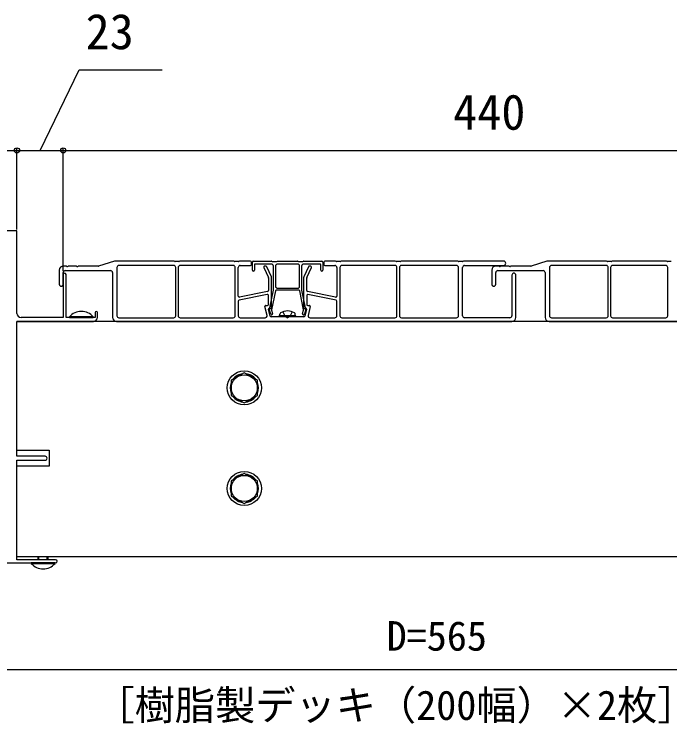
# Model space of a CAD drawing. Units: millimetres, scale not verified. Extents: x -1050 to 1050, y -1565 to 1555.
# Drawn here: x -56.4 to 269.5, y 745.3 to 1098 of the extents above; entities that cross this region are included whole.
import ezdxf
from ezdxf.enums import TextEntityAlignment as Align

# ---------------------------------------------------------------- set-up
doc = ezdxf.new("R2010")
doc.units = ezdxf.units.MM
doc.header["$LTSCALE"] = 8
for name, color, linetype in [('0-2_YKK_11', 7, 'Continuous'), ('0-3_YKK_12', 2, 'Continuous'), ('0-4_YKK_13', 4, 'Continuous'), ('0-5_YKK_D', 6, 'Continuous')]:
    doc.layers.add(name, color=color, linetype=linetype)
doc.styles.add('ＭＳ ゴシック', font='')
doc.styles.get('ＭＳ ゴシック').set_extended_font_data('MS Gothic')

msp = doc.modelspace()

# ---------------------------------------------------------------- linework, layer by layer
at = {"layer": '0-2_YKK_11'}
msp.add_line((-15, 947.301), (-15, 949.701), dxfattribs=at)
for points in [[(-55, 949.301), (-55, 990.301), (-76.542, 990.301), (-76.725, 990.181), (-77.275, 990.181), (-77.458, 990.301), (-97.542, 990.301), (-97.725, 990.181), (-98.275, 990.181), (-98.458, 990.301), (-106.542, 990.301), (-106.725, 990.181), (-107.275, 990.181), (-107.458, 990.301), (-115, 990.301), (-115, 987.301), (-114.7, 987.001)], [(-32, 968.601), (-32, 947.301), (-53, 947.301)], [(-16.2, 949.701), (-16.2, 947.301), (-22.542, 947.301), (-22.725, 947.181), (-23.275, 947.181), (-23.458, 947.301), (-30.6, 947.301), (-30.6, 968.601)], [(-41, 878.301), (-55, 878.301), (-55, 923.843), (-55.12, 924.027), (-55.12, 924.576), (-55, 924.76), (-55, 945.301), (-17, 945.301)], [(-35.8, 826.901), (-55, 826.901), (-55, 860.843), (-55.12, 861.027), (-55.12, 861.576), (-55, 861.76), (-55, 876.301), (-41, 876.301)], [(-95.5, 827.301), (-101.1, 827.301), (-101.1, 831.001), (-97.6, 831.001), (-94.3, 833.501), (-94.3, 836.801), (-77.2, 836.801), (-77.2, 833.501), (-80.525, 831.601), (-82.2, 831.601), (-82.2, 830.701), (-80.7, 830.701), (-80.7, 827.301), (-85.5, 827.301), (-85.5, 825.301), (-59.458, 825.301), (-59.275, 825.421), (-58.725, 825.421), (-58.542, 825.301), (-42.458, 825.301), (-42.275, 825.421), (-41.725, 825.421), (-41.542, 825.301), (-35.8, 825.301)]]:
    msp.add_lwpolyline(points, dxfattribs=at)
for centre, radius, start, end in [((-31.3, 968.601), 0.7, 90.00001, 179.99999), ((-31.3, 968.601), 0.7, 0.00001, 89.99999), ((-53, 949.301), 2, 180.00001, 269.99999), ((-15.6, 949.701), 0.6, 90.00001, 179.99999), ((-15.6, 949.701), 0.6, 0.00001, 89.99999), ((-17, 947.301), 2, 270.00001, 359.99999), ((-41, 877.301), 1, 0.00001, 89.99999), ((-41, 877.301), 1, 270.00001, 359.99999), ((-35.8, 826.101), 0.8, 0.00001, 89.99999), ((-35.8, 826.101), 0.8, 270.00001, 359.99999)]:
    msp.add_arc(centre, radius, start, end, dxfattribs=at)
at = {"layer": '0-3_YKK_12'}
for p, q in [((410, 945.301), (-55, 945.301)), ((-55, 881.301), (-55, 945.301)), ((-55, 828.301), (-55, 873.301)), ((410, 828.301), (-55, 828.301))]:
    msp.add_line(p, q, dxfattribs=at)
msp.add_lwpolyline([(-55, 881.301), (-39, 881.301), (-39, 873.301), (-55, 873.301)], dxfattribs=at)
at = {"layer": '0-4_YKK_13'}
for p, q in [((-6.573, 975.279), (-14.427, 972.824)), ((22.927, 975.301), (-6.424, 975.301)), ((23.43, 975.173), (23.07, 975.28)), ((25.427, 975.151), (23.573, 975.151)), ((25.93, 975.28), (25.57, 975.173)), ((52.677, 975.301), (26.073, 975.301)), ((53.18, 975.173), (52.82, 975.28)), ((55.177, 975.151), (53.323, 975.151)), ((55.68, 975.28), (55.32, 975.173)), ((61, 975.301), (55.823, 975.301)), ((61.5, 973.601), (61.5, 974.801)), ((62, 970.801), (62, 974.801)), ((62.5, 975.301), (71.427, 975.301)), ((63, 973.501), (63, 970.801)), ((71.5, 973.801), (63.3, 973.801)), ((71.57, 975.28), (71.93, 975.173)), ((72.073, 975.151), (73.927, 975.151)), ((74.07, 975.173), (74.43, 975.28)), ((74.573, 975.301), (84.427, 975.301)), ((84.57, 975.28), (84.93, 975.173)), ((85.073, 975.151), (86.927, 975.151)), ((87.07, 975.173), (87.43, 975.28)), ((95.7, 973.801), (87.5, 973.801)), ((87.573, 975.301), (96.5, 975.301)), ((96, 970.801), (96, 973.501)), ((97, 974.801), (97, 970.801)), ((97.5, 974.801), (97.5, 973.601)), ((103.177, 975.301), (98, 975.301)), ((103.68, 975.173), (103.32, 975.28)), ((105.677, 975.151), (103.823, 975.151)), ((106.18, 975.28), (105.82, 975.173)), ((132.927, 975.301), (106.323, 975.301)), ((133.43, 975.173), (133.07, 975.28)), ((135.427, 975.151), (133.573, 975.151)), ((135.93, 975.28), (135.57, 975.173)), ((163.927, 975.301), (136.073, 975.301)), ((164.43, 975.173), (164.07, 975.28)), ((166.427, 975.151), (164.573, 975.151)), ((166.93, 975.28), (166.57, 975.173)), ((186.9, 975.301), (167.073, 975.301)), ((208.427, 975.279), (200.573, 972.824)), ((237.927, 975.301), (208.576, 975.301)), ((238.43, 975.173), (238.07, 975.28)), ((240.427, 975.151), (238.573, 975.151)), ((240.93, 975.28), (240.57, 975.173)), ((267.677, 975.301), (241.073, 975.301)), ((268.18, 975.173), (267.82, 975.28)), ((270.177, 975.151), (268.323, 975.151)), ((-34, 970.801), (-34, 963.801)), ((-30.52, 972.801), (-32, 972.801)), ((-31, 970.601), (-8.5, 970.601)), ((-25.52, 972.801), (-29.48, 972.801)), ((-14.576, 972.801), (-24.48, 972.801)), ((-5.3, 972.101), (-5.3, 948.101)), ((22.9, 973.101), (-4.3, 973.101)), ((23.9, 948.101), (23.9, 972.101)), ((25.1, 972.101), (25.1, 948.101)), ((52.5, 973.101), (26.1, 973.101)), ((53.5, 948.101), (53.5, 972.101)), ((55, 957.911), (55, 972.101)), ((56, 973.101), (61, 973.101)), ((67.674, 972.095), (69.955, 967.075)), ((68.678, 972.801), (68.129, 972.801)), ((71.455, 967.4), (69.133, 972.508)), ((72.5, 960.831), (72.5, 972.801)), ((73.5, 972.801), (73.5, 962.801)), ((85.5, 962.801), (85.5, 972.801)), ((86.5, 972.801), (86.5, 960.831)), ((89.867, 972.508), (87.545, 967.389)), ((89.045, 967.065), (91.327, 972.095)), ((90.871, 972.801), (90.322, 972.801)), ((98, 973.101), (103, 973.101)), ((104, 972.101), (104, 957.911)), ((105.5, 972.101), (105.5, 948.101)), ((132.9, 973.101), (106.5, 973.101)), ((133.9, 948.101), (133.9, 972.101)), ((135.1, 972.101), (135.1, 948.101)), ((163.5, 973.101), (136.1, 973.101)), ((164.5, 948.101), (164.5, 972.101)), ((166.5, 948.101), (166.5, 972.101)), ((167.5, 973.101), (186.9, 973.101)), ((181, 970.801), (181, 963.801)), ((184.48, 972.801), (183, 972.801)), ((184, 970.601), (206.5, 970.601)), ((189.48, 972.801), (185.52, 972.801)), ((200.424, 972.801), (190.52, 972.801)), ((209.7, 972.101), (209.7, 948.101)), ((237.9, 973.101), (210.7, 973.101)), ((238.9, 948.101), (238.9, 972.101)), ((240.1, 972.101), (240.1, 948.101)), ((267.5, 973.101), (241.1, 973.101)), ((268.5, 948.101), (268.5, 972.101)), ((-32, 963.801), (-32, 969.601)), ((-7.5, 969.601), (-7.5, 947.301)), ((70, 966.868), (70, 960.711)), ((71.5, 952.101), (71.5, 967.193)), ((87.5, 967.183), (87.5, 952.101)), ((89, 960.711), (89, 966.858)), ((183, 963.801), (183, 969.601)), ((191, 968.301), (191, 948.101)), ((193, 947.301), (193, 968.301)), ((207.5, 969.601), (207.5, 947.301)), ((69.598, 960.221), (55.598, 957.421)), ((70.737, 951.985), (72.494, 960.772)), ((73.472, 960.56), (71.579, 951.1)), ((85.234, 960.801), (73.766, 960.801)), ((74.5, 961.801), (84.5, 961.801)), ((87.421, 951.1), (85.528, 960.56)), ((86.506, 960.772), (88.263, 951.985)), ((103.402, 957.421), (89.402, 960.221)), ((69.402, 958.652), (55.402, 955.852)), ((70, 953.801), (70, 958.162)), ((89, 958.162), (89, 953.801)), ((103.598, 955.852), (89.598, 958.652)), ((55, 955.362), (55, 948.101)), ((69.284, 948.333), (68.248, 952.686)), ((68.734, 953.301), (69.5, 953.301)), ((89.5, 953.301), (90.266, 953.301)), ((90.752, 952.686), (89.716, 948.333)), ((104, 948.101), (104, 955.362)), ((70.909, 947.986), (70.088, 951.432)), ((70.38, 951.801), (71.2, 951.801)), ((71.12, 948.963), (70.414, 951.412)), ((71.585, 950.958), (72.08, 949.24)), ((75.5, 948.101), (75.641, 948.904)), ((83.5, 948.101), (83.359, 948.904)), ((86.92, 949.24), (87.415, 950.958)), ((87.8, 951.801), (88.62, 951.801)), ((88.586, 951.412), (87.88, 948.963)), ((88.912, 951.432), (88.091, 947.986)), ((-28.9, 947.549), (-28.9, 947.301)), ((-17.1, 947.549), (-28.9, 947.549)), ((-28.9, 947.301), (-17.1, 947.301)), ((-17.1, 947.549), (-17.1, 947.301)), ((-5.5, 945.301), (191, 945.301)), ((-4.3, 947.101), (22.9, 947.101)), ((26.1, 947.101), (52.5, 947.101)), ((56, 947.101), (68.311, 947.101)), ((78.98, 947.601), (71.395, 947.601)), ((83.5, 948.101), (75.5, 948.101)), ((75.5, 948.101), (75.588, 947.601)), ((83.412, 947.601), (75.588, 947.601)), ((87.605, 947.601), (80.02, 947.601)), ((83.5, 948.101), (83.412, 947.601)), ((90.689, 947.101), (103, 947.101)), ((106.5, 947.101), (132.9, 947.101)), ((136.1, 947.101), (163.5, 947.101)), ((190, 947.101), (167.5, 947.101)), ((209.5, 945.301), (406, 945.301)), ((210.7, 947.101), (237.9, 947.101)), ((241.1, 947.101), (267.5, 947.101)), ((-36.1, 825.301), (-47.9, 825.301)), ((-47.9, 825.054), (-47.9, 825.301)), ((-44.5, 826.901), (-44.5, 828.303)), ((-44.067, 826.901), (-44.067, 828.303)), ((-39.933, 826.901), (-39.933, 828.303)), ((-39.5, 826.901), (-39.5, 828.303)), ((-36.1, 825.054), (-36.1, 825.301)), ((-47.9, 825.054), (-36.1, 825.054))]:
    msp.add_line(p, q, dxfattribs=at)
for points in [[(84.5, 973.801), (79.5, 973.801), (74.5, 973.801)], [(77.2, 950.081), (78.355, 947.764), (79.5, 947.156)], [(81.8, 950.081), (80.645, 947.764), (79.5, 947.156)]]:
    msp.add_lwpolyline(points, dxfattribs=at)
for points in [[(58, 919.807), (51.5, 916.054), (51.5, 908.549), (58, 904.796), (64.5, 908.549), (64.5, 916.054)], [(58, 869.807), (51.5, 866.054), (51.5, 858.549), (58, 854.796), (64.5, 858.549), (64.5, 866.054)]]:
    msp.add_lwpolyline(points, close=True, dxfattribs=at)
for centre, radius in [((58, 912.301), 8.5), ((58, 912.301), 6.5), ((58, 862.301), 8.5), ((58, 862.301), 6.5)]:
    msp.add_circle(centre, radius, dxfattribs=at)
for centre, radius, start, end in [((-6.424, 974.801), 0.5, 90, 107.35402), ((22.927, 974.801), 0.5, 73.30076, 90), ((23.573, 975.651), 0.5, 253.30076, 270), ((25.427, 975.651), 0.5, 270, 286.69924), ((26.073, 974.801), 0.5, 90, 106.69924), ((52.677, 974.801), 0.5, 73.30076, 90), ((53.323, 975.651), 0.5, 253.30076, 270), ((55.177, 975.651), 0.5, 270, 286.69924), ((55.823, 974.801), 0.5, 90, 106.69924), ((61, 974.801), 0.5, 0, 90), ((61, 973.601), 0.5, 270, 0), ((62.5, 974.801), 0.5, 90, 180), ((63.3, 973.501), 0.3, 90, 180), ((71.427, 974.801), 0.5, 73.30076, 90), ((71.5, 972.801), 1, 0, 90), ((72.073, 975.651), 0.5, 253.30076, 270), ((74.5, 972.801), 1, 90, 180), ((73.927, 975.651), 0.5, 270, 286.69924), ((74.573, 974.801), 0.5, 90, 106.69924), ((84.427, 974.801), 0.5, 73.30076, 90), ((84.5, 972.801), 1, 0, 90), ((85.073, 975.651), 0.5, 253.30076, 270), ((87.5, 972.801), 1, 90, 180), ((86.927, 975.651), 0.5, 270, 286.69924), ((87.573, 974.801), 0.5, 90, 106.69924), ((95.7, 973.501), 0.3, 0, 90), ((96.5, 974.801), 0.5, 0, 90), ((98, 974.801), 0.5, 90, 180), ((98, 973.601), 0.5, 180, 270), ((103.177, 974.801), 0.5, 73.30076, 90), ((103.823, 975.651), 0.5, 253.30076, 270), ((105.677, 975.651), 0.5, 270, 286.69924), ((106.323, 974.801), 0.5, 90, 106.69924), ((132.927, 974.801), 0.5, 73.30076, 90), ((133.573, 975.651), 0.5, 253.30076, 270), ((135.427, 975.651), 0.5, 270, 286.69924), ((136.073, 974.801), 0.5, 90, 106.69924), ((163.927, 974.801), 0.5, 73.30076, 90), ((164.573, 975.651), 0.5, 253.30076, 270), ((166.427, 975.651), 0.5, 270, 286.69924), ((167.073, 974.801), 0.5, 90, 106.69924), ((186.9, 974.201), 1.1, 270, 90), ((208.576, 974.801), 0.5, 90, 107.35402), ((237.927, 974.801), 0.5, 73.30076, 90), ((238.573, 975.651), 0.5, 253.30076, 270), ((240.427, 975.651), 0.5, 270, 286.69924), ((241.073, 974.801), 0.5, 90, 106.69924), ((267.677, 974.801), 0.5, 73.30076, 90), ((268.323, 975.651), 0.5, 253.30076, 270), ((-32, 970.801), 2, 90, 180), ((-31, 969.601), 1, 90, 180), ((-30.52, 972.501), 0.3, 30, 90), ((-30, 972.801), 0.3, 210, 330), ((-29.48, 972.501), 0.3, 90, 150), ((-25.52, 972.501), 0.3, 30, 90), ((-25, 972.801), 0.3, 210, 330), ((-24.48, 972.501), 0.3, 90, 150), ((-14.576, 973.301), 0.5, 270, 287.35402), ((-8.5, 969.601), 1, 0, 90), ((-4.3, 972.101), 1, 90, 180), ((22.9, 972.101), 1, 0, 90), ((26.1, 972.101), 1, 90, 180), ((52.5, 972.101), 1, 360, 90), ((56, 972.101), 1, 90, 180), ((62.5, 970.801), 0.5, 180, 270), ((62.5, 970.801), 0.5, 270, 0), ((68.129, 972.301), 0.5, 90, 204.44395), ((68.678, 972.301), 0.5, 24.44395, 90), ((90.322, 972.301), 0.5, 90, 155.5983), ((90.871, 972.301), 0.5, 335.5983, 90), ((96.5, 970.801), 0.5, 180, 270), ((96.5, 970.801), 0.5, 270, 0), ((103, 972.101), 1, 0, 90), ((106.5, 972.101), 1, 90, 180), ((132.9, 972.101), 1, 0, 90), ((136.1, 972.101), 1, 90, 180), ((163.5, 972.101), 1, 0, 90), ((167.5, 972.101), 1, 90, 180), ((183, 970.801), 2, 90, 180), ((184, 969.601), 1, 90, 180), ((184.48, 972.501), 0.3, 30, 90), ((185, 972.801), 0.3, 210, 330), ((185.52, 972.501), 0.3, 90, 150), ((189.48, 972.501), 0.3, 30, 90), ((190, 972.801), 0.3, 210, 330), ((190.52, 972.501), 0.3, 90, 150), ((200.424, 973.301), 0.5, 270, 287.35402), ((206.5, 969.601), 1, 0, 90), ((210.7, 972.101), 1, 90, 180), ((237.9, 972.101), 1, 0, 90), ((241.1, 972.101), 1, 90, 180), ((267.5, 972.101), 1, 360, 90), ((69.5, 966.868), 0.5, 0, 24.44395), ((71, 967.193), 0.5, 0, 24.44395), ((88, 967.183), 0.5, 155.5983, 180), ((89.5, 966.858), 0.5, 155.5983, 180), ((192, 968.301), 1, 0, 180), ((-33, 963.801), 1, 180, 0), ((74.5, 962.801), 1, 180, 270), ((84.5, 962.801), 1, 270, 0), ((182, 963.801), 1, 180, 0), ((69.5, 960.711), 0.5, 281.30993, 0), ((72.2, 960.831), 0.3, 348.69007, 0), ((73.766, 960.501), 0.3, 90, 168.69007), ((85.234, 960.501), 0.3, 11.30993, 90), ((86.8, 960.831), 0.3, 180, 191.30993), ((89.5, 960.711), 0.5, 180, 258.69007), ((55.5, 957.911), 0.5, 180, 281.30993), ((55.5, 955.362), 0.5, 101.30993, 180), ((69.5, 958.162), 0.5, 0, 101.30993), ((89.5, 958.162), 0.5, 78.69007, 180), ((103.5, 957.911), 0.5, 258.69007, 0), ((103.5, 955.362), 0.5, 0, 78.69007), ((68.734, 952.801), 0.5, 90, 193.3925), ((69.5, 953.801), 0.5, 270, 0), ((89.5, 953.801), 0.5, 180, 270), ((90.266, 952.801), 0.5, 346.6075, 90), ((-23, 942.601), 7.7, 39.98312, 140.01688), ((70.38, 951.501), 0.3, 90, 193.3925), ((70.7, 951.502), 0.3, 114.827, 197.33887), ((70.442, 952.043), 0.3, 296.01796, 348.69007), ((71.6, 949.101), 0.5, 196.079, 16.079), ((71.2, 952.101), 0.3, 270, 0), ((71.874, 951.041), 0.3, 168.69007, 196.079), ((76.528, 948.748), 0.9, 122.05588, 170), ((79.5, 944.001), 6.5, 57.94412, 122.05588), ((82.472, 948.748), 0.9, 10, 57.94412), ((87.4, 949.101), 0.5, 163.921, 343.921), ((87.126, 951.041), 0.3, 343.921, 11.30993), ((87.8, 952.101), 0.3, 180, 270), ((88.558, 952.043), 0.3, 191.30993, 243.98204), ((88.3, 951.502), 0.3, 342.66113, 65.173), ((88.62, 951.501), 0.3, 346.6075, 90), ((-5.5, 947.301), 2, 180, 270), ((-4.3, 948.101), 1, 180, 270), ((22.9, 948.101), 1, 270, 0), ((26.1, 948.101), 1, 180, 270), ((52.5, 948.101), 1, 270, 360), ((56, 948.101), 1, 180, 270), ((68.311, 948.101), 1, 270, 13.3925), ((71.395, 948.101), 0.5, 193.3925, 270), ((78.98, 947.301), 0.3, 30, 90), ((79.5, 947.601), 0.3, 210, 330), ((80.02, 947.301), 0.3, 90, 150), ((87.605, 948.101), 0.5, 270, 346.6075), ((90.689, 948.101), 1, 166.6075, 270), ((103, 948.101), 1, 270, 0), ((106.5, 948.101), 1, 180, 270), ((132.9, 948.101), 1, 270, 0), ((136.1, 948.101), 1, 180, 270), ((163.5, 948.101), 1, 270, 0), ((167.5, 948.101), 1, 180, 270), ((190, 948.101), 1, 270, 0), ((191, 947.301), 2, 270, 0), ((209.5, 947.301), 2, 180, 270), ((210.7, 948.101), 1, 180, 270), ((237.9, 948.101), 1, 270, 0), ((241.1, 948.101), 1, 180, 270), ((267.5, 948.101), 1, 270, 360), ((58, 912.301), 7.05, 97.21814, 142.78186), ((58, 912.301), 7.05, 37.21814, 82.78186), ((58, 912.301), 7.05, 157.21814, 202.78186), ((58, 912.301), 7.05, 337.21814, 22.78186), ((58, 912.301), 7.05, 217.21814, 262.78186), ((58, 912.301), 7.05, 277.21814, 322.78186), ((58, 862.301), 7.05, 97.21814, 142.78186), ((58, 862.301), 7.05, 37.21814, 82.78186), ((58, 862.301), 7.05, 157.21814, 202.78186), ((58, 862.301), 7.05, 337.21814, 22.78186), ((58, 862.301), 7.05, 217.21814, 262.78186), ((58, 862.301), 7.05, 277.21814, 322.78186), ((-42, 830.001), 7.7, 219.98312, 320.01688)]:
    msp.add_arc(centre, radius, start, end, dxfattribs=at)
at = {"layer": '0-5_YKK_D'}
for p, q in [((-115, 1030.301), (-55, 1030.301)), ((-55, 991.001), (-55, 1031.301)), ((-55, 991.001), (-55, 1031.301)), ((-55, 1030.301), (-32, 1030.301)), ((-32, 970.3), (-32, 1031.301)), ((-32, 970.3), (-32, 1031.301)), ((-32, 1030.301), (408, 1030.301)), ((-115, 772.301), (450, 772.301))]:
    msp.add_line(p, q, dxfattribs=at)
msp.add_lwpolyline([(-43.5, 1030.301), (-24.131, 1070.301), (17.233, 1070.301)], dxfattribs=at)
for centre in [(-55, 1030.301), (-55, 1030.301), (-32, 1030.301), (-32, 1030.301)]:
    msp.add_circle(centre, 1.275, dxfattribs=at)

# ---------------------------------------------------------------- texts
at = {"layer": '0-5_YKK_D', "style": 'ＭＳ ゴシック'}
for s, height, p in [('23', 17.6, (-20.904, 1075.301)), ('440', 17.6, (161.818, 1035.301)), ('D=565', 14.66, (128.75, 777.301)), ('［樹脂製デッキ（200幅）×2枚］', 14.66, (-16.534, 742.87))]:
    msp.add_text(s, height=height, dxfattribs=at).set_placement(p, align=Align.BOTTOM_LEFT)

doc.saveas('drawing.dxf')
